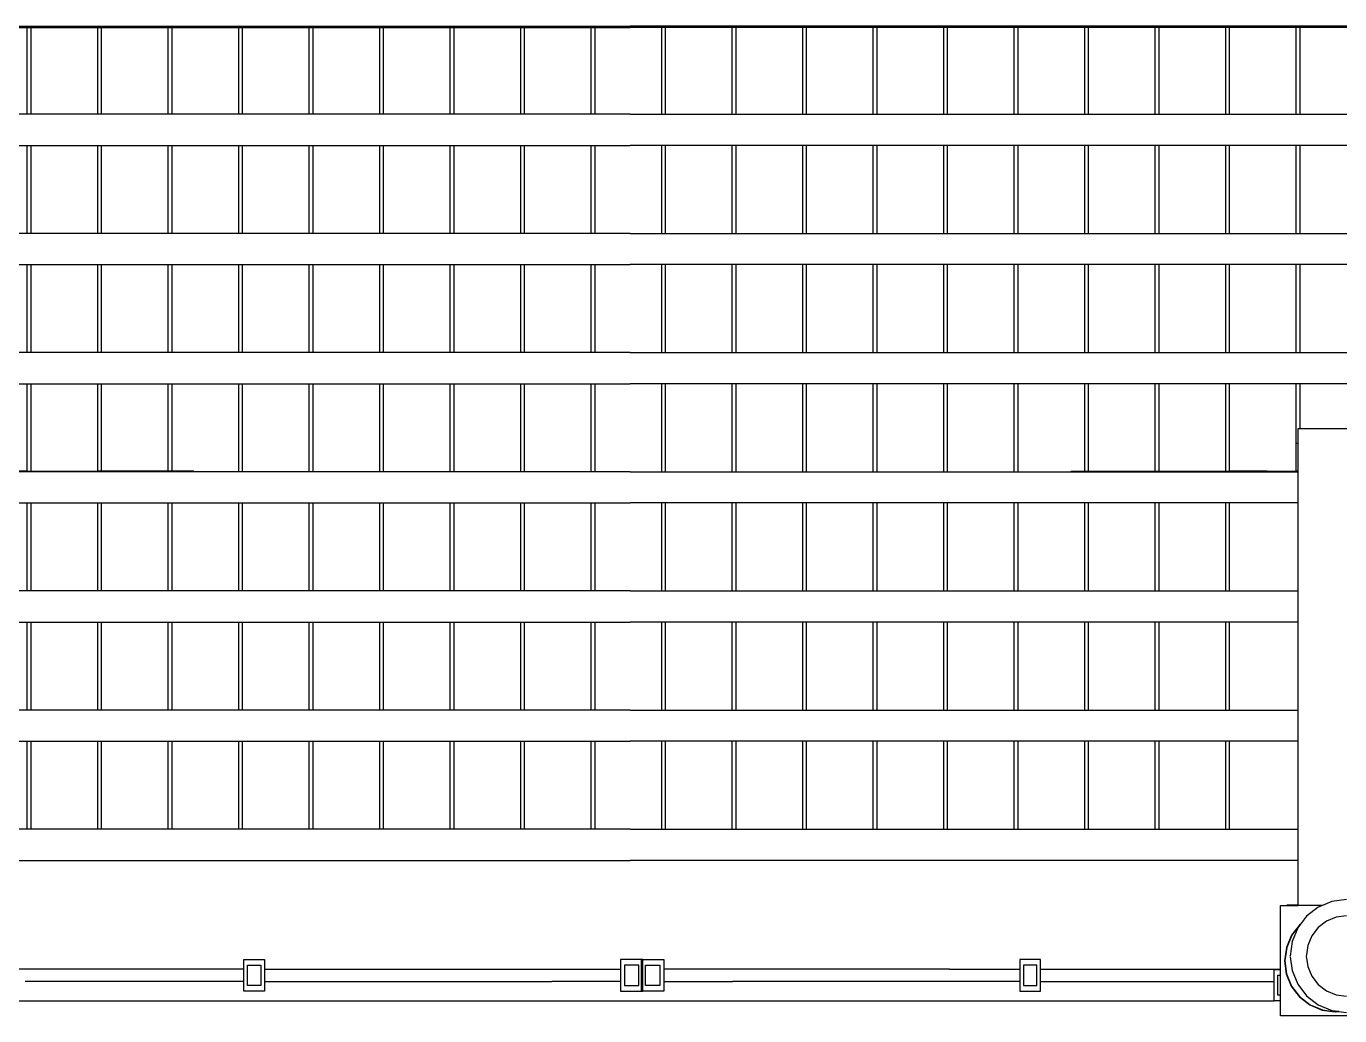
# Model space of a CAD drawing. Header units: millimetres. Extents: x 32721 to 70403, y 1490 to 13922.
# Drawn here: x 50682.3 to 50763, y 4812.5 to 4873.3 of the extents above; entities that cross this region are included whole.
import ezdxf

# ---------------------------------------------------------------- set-up
doc = ezdxf.new("R2010")
doc.units = ezdxf.units.MM
doc.layers.add('005', color=9, linetype='Continuous')

msp = doc.modelspace()

# ---------------------------------------------------------------- linework, layer by layer
at = {"layer": '005', "color": 251}
for p, q in [((50667.731, 4873.291), (50719.419, 4873.291)), ((50678.224, 4873.22), (50682.343, 4873.22)), ((50682.343, 4867.883), (50682.343, 4873.22)), ((50682.343, 4873.22), (50682.558, 4873.22)), ((50682.558, 4873.22), (50682.558, 4867.883)), ((50682.558, 4873.22), (50686.677, 4873.22)), ((50686.677, 4867.883), (50686.677, 4873.22)), ((50686.677, 4873.22), (50686.893, 4873.22)), ((50686.893, 4873.22), (50686.893, 4867.883)), ((50686.893, 4873.22), (50691.011, 4873.22)), ((50691.011, 4867.883), (50691.011, 4873.22)), ((50691.011, 4873.22), (50691.227, 4873.22)), ((50691.227, 4873.22), (50691.227, 4867.883)), ((50691.227, 4873.22), (50695.346, 4873.22)), ((50695.346, 4867.883), (50695.346, 4873.22)), ((50695.346, 4873.22), (50695.561, 4873.22)), ((50695.561, 4873.22), (50695.561, 4867.883)), ((50695.561, 4873.22), (50699.68, 4873.22)), ((50699.68, 4867.883), (50699.68, 4873.22)), ((50699.68, 4873.22), (50699.896, 4873.22)), ((50699.896, 4873.22), (50699.896, 4867.883)), ((50699.896, 4873.22), (50704.014, 4873.22)), ((50704.014, 4867.883), (50704.014, 4873.22)), ((50704.014, 4873.22), (50704.23, 4873.22)), ((50704.23, 4873.22), (50704.23, 4867.883)), ((50704.23, 4873.22), (50708.349, 4873.22)), ((50708.349, 4867.883), (50708.349, 4873.22)), ((50708.349, 4873.22), (50708.564, 4873.22)), ((50708.564, 4873.22), (50708.564, 4867.883)), ((50708.564, 4873.22), (50712.683, 4873.22)), ((50712.683, 4867.883), (50712.683, 4873.22)), ((50712.683, 4873.22), (50712.899, 4873.22)), ((50712.899, 4873.22), (50712.899, 4867.883)), ((50712.899, 4873.22), (50717.017, 4873.22)), ((50717.017, 4867.883), (50717.017, 4873.22)), ((50717.017, 4873.22), (50717.233, 4873.22)), ((50717.233, 4873.22), (50717.233, 4867.883)), ((50717.233, 4873.22), (50717.868, 4873.22)), ((50717.868, 4873.22), (50719.419, 4873.22)), ((50719.419, 4873.22), (50719.419, 4873.291)), ((50771.107, 4873.291), (50719.419, 4873.291)), ((50720.616, 4873.22), (50719.419, 4873.22)), ((50721.352, 4873.22), (50720.616, 4873.22)), ((50721.352, 4867.883), (50721.352, 4873.22)), ((50721.567, 4873.22), (50721.352, 4873.22)), ((50721.567, 4873.22), (50721.567, 4867.883)), ((50725.686, 4873.22), (50721.567, 4873.22)), ((50725.686, 4867.883), (50725.686, 4873.22)), ((50725.902, 4873.22), (50725.686, 4873.22)), ((50725.902, 4873.22), (50725.902, 4867.883)), ((50730.02, 4873.22), (50725.902, 4873.22)), ((50730.02, 4867.883), (50730.02, 4873.22)), ((50730.236, 4873.22), (50730.02, 4873.22)), ((50730.236, 4873.22), (50730.236, 4867.883)), ((50734.355, 4873.22), (50730.236, 4873.22)), ((50734.355, 4867.883), (50734.355, 4873.22)), ((50734.57, 4873.22), (50734.355, 4873.22)), ((50734.57, 4873.22), (50734.57, 4867.883)), ((50738.689, 4873.22), (50734.57, 4873.22)), ((50738.689, 4867.883), (50738.689, 4873.22)), ((50738.904, 4873.22), (50738.689, 4873.22)), ((50738.904, 4873.22), (50738.904, 4867.883)), ((50743.023, 4873.22), (50738.904, 4873.22)), ((50743.023, 4867.883), (50743.023, 4873.22)), ((50743.239, 4873.22), (50743.023, 4873.22)), ((50743.239, 4873.22), (50743.239, 4867.883)), ((50747.358, 4873.22), (50743.239, 4873.22)), ((50747.358, 4867.883), (50747.358, 4873.22)), ((50747.573, 4873.22), (50747.358, 4873.22)), ((50747.573, 4873.22), (50747.573, 4867.883)), ((50751.692, 4873.22), (50747.573, 4873.22)), ((50751.692, 4867.883), (50751.692, 4873.22)), ((50751.907, 4873.22), (50751.692, 4873.22)), ((50751.907, 4873.22), (50751.907, 4867.883)), ((50756.026, 4873.22), (50751.907, 4873.22)), ((50756.026, 4867.883), (50756.026, 4873.22)), ((50756.242, 4873.22), (50756.026, 4873.22)), ((50756.242, 4873.22), (50756.242, 4867.883)), ((50760.361, 4873.22), (50756.242, 4873.22)), ((50760.361, 4867.883), (50760.361, 4873.22)), ((50760.576, 4873.22), (50760.361, 4873.22)), ((50760.576, 4873.22), (50760.576, 4867.883)), ((50764.695, 4873.22), (50760.576, 4873.22)), ((50682.343, 4867.883), (50678.224, 4867.883)), ((50682.558, 4867.883), (50682.343, 4867.883)), ((50686.677, 4867.883), (50682.558, 4867.883)), ((50686.893, 4867.883), (50686.677, 4867.883)), ((50691.011, 4867.883), (50686.893, 4867.883)), ((50691.227, 4867.883), (50691.011, 4867.883)), ((50695.346, 4867.883), (50691.227, 4867.883)), ((50695.561, 4867.883), (50695.346, 4867.883)), ((50699.68, 4867.883), (50695.561, 4867.883)), ((50699.896, 4867.883), (50699.68, 4867.883)), ((50704.014, 4867.883), (50699.896, 4867.883)), ((50704.23, 4867.883), (50704.014, 4867.883)), ((50708.349, 4867.883), (50704.23, 4867.883)), ((50708.564, 4867.883), (50708.349, 4867.883)), ((50712.683, 4867.883), (50708.564, 4867.883)), ((50712.899, 4867.883), (50712.683, 4867.883)), ((50717.017, 4867.883), (50712.899, 4867.883)), ((50717.233, 4867.883), (50717.017, 4867.883)), ((50719.419, 4867.883), (50717.233, 4867.883)), ((50719.419, 4867.883), (50721.352, 4867.883)), ((50721.352, 4867.883), (50721.567, 4867.883)), ((50721.567, 4867.883), (50725.686, 4867.883)), ((50725.686, 4867.883), (50725.902, 4867.883)), ((50725.902, 4867.883), (50730.02, 4867.883)), ((50730.02, 4867.883), (50730.236, 4867.883)), ((50730.236, 4867.883), (50734.355, 4867.883)), ((50734.355, 4867.883), (50734.57, 4867.883)), ((50734.57, 4867.883), (50738.689, 4867.883)), ((50738.689, 4867.883), (50738.904, 4867.883)), ((50738.904, 4867.883), (50743.023, 4867.883)), ((50743.023, 4867.883), (50743.239, 4867.883)), ((50743.239, 4867.883), (50747.358, 4867.883)), ((50747.358, 4867.883), (50747.573, 4867.883)), ((50747.573, 4867.883), (50751.692, 4867.883)), ((50751.692, 4867.883), (50751.907, 4867.883)), ((50751.907, 4867.883), (50756.026, 4867.883)), ((50756.026, 4867.883), (50756.242, 4867.883)), ((50756.242, 4867.883), (50760.361, 4867.883)), ((50760.361, 4867.883), (50760.576, 4867.883)), ((50760.576, 4867.883), (50764.695, 4867.883)), ((50678.224, 4865.966), (50682.343, 4865.966)), ((50682.343, 4860.558), (50682.343, 4865.966)), ((50682.343, 4865.966), (50682.558, 4865.966)), ((50682.558, 4865.966), (50682.558, 4860.558)), ((50682.558, 4865.966), (50686.677, 4865.966)), ((50686.677, 4860.558), (50686.677, 4865.966)), ((50686.677, 4865.966), (50686.893, 4865.966)), ((50686.893, 4865.966), (50686.893, 4860.558)), ((50686.893, 4865.966), (50691.011, 4865.966)), ((50691.011, 4860.558), (50691.011, 4865.966)), ((50691.011, 4865.966), (50691.227, 4865.966)), ((50691.227, 4865.966), (50691.227, 4860.558)), ((50691.227, 4865.966), (50695.346, 4865.966)), ((50695.346, 4860.558), (50695.346, 4865.966)), ((50695.346, 4865.966), (50695.561, 4865.966)), ((50695.561, 4865.966), (50695.561, 4860.558)), ((50695.561, 4865.966), (50699.68, 4865.966)), ((50699.68, 4860.558), (50699.68, 4865.966)), ((50699.68, 4865.966), (50699.896, 4865.966)), ((50699.896, 4865.966), (50699.896, 4860.558)), ((50699.896, 4865.966), (50704.014, 4865.966)), ((50704.014, 4860.558), (50704.014, 4865.966)), ((50704.014, 4865.966), (50704.23, 4865.966)), ((50704.23, 4865.966), (50704.23, 4860.558)), ((50704.23, 4865.966), (50708.349, 4865.966)), ((50708.349, 4860.558), (50708.349, 4865.966)), ((50708.349, 4865.966), (50708.564, 4865.966)), ((50708.564, 4865.966), (50708.564, 4860.558)), ((50708.564, 4865.966), (50712.683, 4865.966)), ((50712.683, 4860.558), (50712.683, 4865.966)), ((50712.683, 4865.966), (50712.899, 4865.966)), ((50712.899, 4865.966), (50712.899, 4860.558)), ((50712.899, 4865.966), (50717.017, 4865.966)), ((50717.017, 4860.558), (50717.017, 4865.966)), ((50717.017, 4865.966), (50717.233, 4865.966)), ((50717.233, 4865.966), (50717.233, 4860.558)), ((50717.233, 4865.966), (50719.419, 4865.966)), ((50721.352, 4865.966), (50719.419, 4865.966)), ((50721.352, 4860.558), (50721.352, 4865.966)), ((50721.567, 4865.966), (50721.352, 4865.966)), ((50721.567, 4865.966), (50721.567, 4860.558)), ((50725.686, 4865.966), (50721.567, 4865.966)), ((50725.686, 4860.558), (50725.686, 4865.966)), ((50725.902, 4865.966), (50725.686, 4865.966)), ((50725.902, 4865.966), (50725.902, 4860.558)), ((50730.02, 4865.966), (50725.902, 4865.966)), ((50730.02, 4860.558), (50730.02, 4865.966)), ((50730.236, 4865.966), (50730.02, 4865.966)), ((50730.236, 4865.966), (50730.236, 4860.558)), ((50734.355, 4865.966), (50730.236, 4865.966)), ((50734.355, 4860.558), (50734.355, 4865.966)), ((50734.57, 4865.966), (50734.355, 4865.966)), ((50734.57, 4865.966), (50734.57, 4860.558)), ((50738.689, 4865.966), (50734.57, 4865.966)), ((50738.689, 4860.558), (50738.689, 4865.966)), ((50738.904, 4865.966), (50738.689, 4865.966)), ((50738.904, 4865.966), (50738.904, 4860.558)), ((50743.023, 4865.966), (50738.904, 4865.966)), ((50743.023, 4860.558), (50743.023, 4865.966)), ((50743.239, 4865.966), (50743.023, 4865.966)), ((50743.239, 4865.966), (50743.239, 4860.558)), ((50747.358, 4865.966), (50743.239, 4865.966)), ((50747.358, 4860.558), (50747.358, 4865.966)), ((50747.573, 4865.966), (50747.358, 4865.966)), ((50747.573, 4865.966), (50747.573, 4860.558)), ((50751.692, 4865.966), (50747.573, 4865.966)), ((50751.692, 4860.558), (50751.692, 4865.966)), ((50751.907, 4865.966), (50751.692, 4865.966)), ((50751.907, 4865.966), (50751.907, 4860.558)), ((50756.026, 4865.966), (50751.907, 4865.966)), ((50756.026, 4860.558), (50756.026, 4865.966)), ((50756.242, 4865.966), (50756.026, 4865.966)), ((50756.242, 4865.966), (50756.242, 4860.558)), ((50760.361, 4865.966), (50756.242, 4865.966)), ((50760.361, 4860.558), (50760.361, 4865.966)), ((50760.576, 4865.966), (50760.361, 4865.966)), ((50760.576, 4865.966), (50760.576, 4860.558)), ((50764.695, 4865.966), (50760.576, 4865.966)), ((50682.343, 4860.558), (50678.224, 4860.558)), ((50682.558, 4860.558), (50682.343, 4860.558)), ((50686.677, 4860.558), (50682.558, 4860.558)), ((50686.893, 4860.558), (50686.677, 4860.558)), ((50691.011, 4860.558), (50686.893, 4860.558)), ((50691.227, 4860.558), (50691.011, 4860.558)), ((50695.346, 4860.558), (50691.227, 4860.558)), ((50695.561, 4860.558), (50695.346, 4860.558)), ((50699.68, 4860.558), (50695.561, 4860.558)), ((50699.896, 4860.558), (50699.68, 4860.558)), ((50704.014, 4860.558), (50699.896, 4860.558)), ((50704.23, 4860.558), (50704.014, 4860.558)), ((50708.349, 4860.558), (50704.23, 4860.558)), ((50708.564, 4860.558), (50708.349, 4860.558)), ((50712.683, 4860.558), (50708.564, 4860.558)), ((50712.899, 4860.558), (50712.683, 4860.558)), ((50717.017, 4860.558), (50712.899, 4860.558)), ((50717.233, 4860.558), (50717.017, 4860.558)), ((50719.419, 4860.558), (50717.233, 4860.558)), ((50719.419, 4860.558), (50721.352, 4860.558)), ((50721.352, 4860.558), (50721.567, 4860.558)), ((50721.567, 4860.558), (50725.686, 4860.558)), ((50725.686, 4860.558), (50725.902, 4860.558)), ((50725.902, 4860.558), (50730.02, 4860.558)), ((50730.02, 4860.558), (50730.236, 4860.558)), ((50730.236, 4860.558), (50734.355, 4860.558)), ((50734.355, 4860.558), (50734.57, 4860.558)), ((50734.57, 4860.558), (50738.689, 4860.558)), ((50738.689, 4860.558), (50738.904, 4860.558)), ((50738.904, 4860.558), (50743.023, 4860.558)), ((50743.023, 4860.558), (50743.239, 4860.558)), ((50743.239, 4860.558), (50747.358, 4860.558)), ((50747.358, 4860.558), (50747.573, 4860.558)), ((50747.573, 4860.558), (50751.692, 4860.558)), ((50751.692, 4860.558), (50751.907, 4860.558)), ((50751.907, 4860.558), (50756.026, 4860.558)), ((50756.026, 4860.558), (50756.242, 4860.558)), ((50756.242, 4860.558), (50760.361, 4860.558)), ((50760.361, 4860.558), (50760.576, 4860.558)), ((50760.576, 4860.558), (50764.695, 4860.558)), ((50678.224, 4858.641), (50682.343, 4858.641)), ((50682.343, 4853.233), (50682.343, 4858.641)), ((50682.343, 4858.641), (50682.558, 4858.641)), ((50682.558, 4858.641), (50682.558, 4853.233)), ((50682.558, 4858.641), (50686.677, 4858.641)), ((50686.677, 4853.233), (50686.677, 4858.641)), ((50686.677, 4858.641), (50686.893, 4858.641)), ((50686.893, 4858.641), (50686.893, 4853.233)), ((50686.893, 4858.641), (50691.011, 4858.641)), ((50691.011, 4853.233), (50691.011, 4858.641)), ((50691.011, 4858.641), (50691.227, 4858.641)), ((50691.227, 4858.641), (50691.227, 4853.233)), ((50691.227, 4858.641), (50695.346, 4858.641)), ((50695.346, 4853.233), (50695.346, 4858.641)), ((50695.346, 4858.641), (50695.561, 4858.641)), ((50695.561, 4858.641), (50695.561, 4853.233)), ((50695.561, 4858.641), (50699.68, 4858.641)), ((50699.68, 4853.233), (50699.68, 4858.641)), ((50699.68, 4858.641), (50699.896, 4858.641)), ((50699.896, 4858.641), (50699.896, 4853.233)), ((50699.896, 4858.641), (50704.014, 4858.641)), ((50704.014, 4853.233), (50704.014, 4858.641)), ((50704.014, 4858.641), (50704.23, 4858.641)), ((50704.23, 4858.641), (50704.23, 4853.233)), ((50704.23, 4858.641), (50708.349, 4858.641)), ((50708.349, 4853.233), (50708.349, 4858.641)), ((50708.349, 4858.641), (50708.564, 4858.641)), ((50708.564, 4858.641), (50708.564, 4853.233)), ((50708.564, 4858.641), (50712.683, 4858.641)), ((50712.683, 4853.233), (50712.683, 4858.641)), ((50712.683, 4858.641), (50712.899, 4858.641)), ((50712.899, 4858.641), (50712.899, 4853.233)), ((50712.899, 4858.641), (50717.017, 4858.641)), ((50717.017, 4853.233), (50717.017, 4858.641)), ((50717.017, 4858.641), (50717.233, 4858.641)), ((50717.233, 4858.641), (50717.233, 4853.233)), ((50717.233, 4858.641), (50719.419, 4858.641)), ((50721.352, 4858.641), (50719.419, 4858.641)), ((50721.352, 4853.233), (50721.352, 4858.641)), ((50721.567, 4858.641), (50721.352, 4858.641)), ((50721.567, 4858.641), (50721.567, 4853.233)), ((50725.686, 4858.641), (50721.567, 4858.641)), ((50725.686, 4853.233), (50725.686, 4858.641)), ((50725.902, 4858.641), (50725.686, 4858.641)), ((50725.902, 4858.641), (50725.902, 4853.233)), ((50730.02, 4858.641), (50725.902, 4858.641)), ((50730.02, 4853.233), (50730.02, 4858.641)), ((50730.236, 4858.641), (50730.02, 4858.641)), ((50730.236, 4858.641), (50730.236, 4853.233)), ((50734.355, 4858.641), (50730.236, 4858.641)), ((50734.355, 4853.233), (50734.355, 4858.641)), ((50734.57, 4858.641), (50734.355, 4858.641)), ((50734.57, 4858.641), (50734.57, 4853.233)), ((50738.689, 4858.641), (50734.57, 4858.641)), ((50738.689, 4853.233), (50738.689, 4858.641)), ((50738.904, 4858.641), (50738.689, 4858.641)), ((50738.904, 4858.641), (50738.904, 4853.233)), ((50743.023, 4858.641), (50738.904, 4858.641)), ((50743.023, 4853.233), (50743.023, 4858.641)), ((50743.239, 4858.641), (50743.023, 4858.641)), ((50743.239, 4858.641), (50743.239, 4853.233)), ((50747.358, 4858.641), (50743.239, 4858.641)), ((50747.358, 4853.233), (50747.358, 4858.641)), ((50747.573, 4858.641), (50747.358, 4858.641)), ((50747.573, 4858.641), (50747.573, 4853.233)), ((50751.692, 4858.641), (50747.573, 4858.641)), ((50751.692, 4853.233), (50751.692, 4858.641)), ((50751.907, 4858.641), (50751.692, 4858.641)), ((50751.907, 4858.641), (50751.907, 4853.233)), ((50756.026, 4858.641), (50751.907, 4858.641)), ((50756.026, 4853.233), (50756.026, 4858.641)), ((50756.242, 4858.641), (50756.026, 4858.641)), ((50756.242, 4858.641), (50756.242, 4853.233)), ((50760.361, 4858.641), (50756.242, 4858.641)), ((50760.361, 4853.233), (50760.361, 4858.641)), ((50760.576, 4858.641), (50760.361, 4858.641)), ((50760.576, 4858.641), (50760.576, 4853.233)), ((50764.695, 4858.641), (50760.576, 4858.641)), ((50682.343, 4853.233), (50678.224, 4853.233)), ((50682.558, 4853.233), (50682.343, 4853.233)), ((50686.677, 4853.233), (50682.558, 4853.233)), ((50686.893, 4853.233), (50686.677, 4853.233)), ((50691.011, 4853.233), (50686.893, 4853.233)), ((50691.227, 4853.233), (50691.011, 4853.233)), ((50695.346, 4853.233), (50691.227, 4853.233)), ((50695.561, 4853.233), (50695.346, 4853.233)), ((50699.68, 4853.233), (50695.561, 4853.233)), ((50699.896, 4853.233), (50699.68, 4853.233)), ((50704.014, 4853.233), (50699.896, 4853.233)), ((50704.23, 4853.233), (50704.014, 4853.233)), ((50708.349, 4853.233), (50704.23, 4853.233)), ((50708.564, 4853.233), (50708.349, 4853.233)), ((50712.683, 4853.233), (50708.564, 4853.233)), ((50712.899, 4853.233), (50712.683, 4853.233)), ((50717.017, 4853.233), (50712.899, 4853.233)), ((50717.233, 4853.233), (50717.017, 4853.233)), ((50719.419, 4853.233), (50717.233, 4853.233)), ((50719.419, 4853.233), (50721.352, 4853.233)), ((50721.352, 4853.233), (50721.567, 4853.233)), ((50721.567, 4853.233), (50725.686, 4853.233)), ((50725.686, 4853.233), (50725.902, 4853.233)), ((50725.902, 4853.233), (50730.02, 4853.233)), ((50730.02, 4853.233), (50730.236, 4853.233)), ((50730.236, 4853.233), (50734.355, 4853.233)), ((50734.355, 4853.233), (50734.57, 4853.233)), ((50734.57, 4853.233), (50738.689, 4853.233)), ((50738.689, 4853.233), (50738.904, 4853.233)), ((50738.904, 4853.233), (50743.023, 4853.233)), ((50743.023, 4853.233), (50743.239, 4853.233)), ((50743.239, 4853.233), (50747.358, 4853.233)), ((50747.358, 4853.233), (50747.573, 4853.233)), ((50747.573, 4853.233), (50751.692, 4853.233)), ((50751.692, 4853.233), (50751.907, 4853.233)), ((50751.907, 4853.233), (50756.026, 4853.233)), ((50756.026, 4853.233), (50756.242, 4853.233)), ((50756.242, 4853.233), (50760.361, 4853.233)), ((50760.361, 4853.233), (50760.576, 4853.233)), ((50760.576, 4853.233), (50764.695, 4853.233)), ((50678.224, 4851.316), (50682.343, 4851.316)), ((50682.343, 4845.938), (50682.343, 4851.316)), ((50682.343, 4851.316), (50682.558, 4851.316)), ((50682.558, 4851.316), (50682.558, 4845.938)), ((50682.558, 4851.316), (50686.677, 4851.316)), ((50686.677, 4845.938), (50686.677, 4851.316)), ((50686.677, 4851.316), (50686.893, 4851.316)), ((50686.893, 4851.316), (50686.893, 4845.938)), ((50686.893, 4851.316), (50691.011, 4851.316)), ((50691.011, 4845.938), (50691.011, 4851.316)), ((50691.011, 4851.316), (50691.227, 4851.316)), ((50691.227, 4851.316), (50691.227, 4845.938)), ((50691.227, 4851.316), (50695.346, 4851.316)), ((50695.346, 4845.908), (50695.346, 4851.316)), ((50695.346, 4851.316), (50695.561, 4851.316)), ((50695.561, 4851.316), (50695.561, 4845.908)), ((50695.561, 4851.316), (50699.68, 4851.316)), ((50699.68, 4845.908), (50699.68, 4851.316)), ((50699.68, 4851.316), (50699.896, 4851.316)), ((50699.896, 4851.316), (50699.896, 4845.908)), ((50699.896, 4851.316), (50704.014, 4851.316)), ((50704.014, 4845.908), (50704.014, 4851.316)), ((50704.014, 4851.316), (50704.23, 4851.316)), ((50704.23, 4851.316), (50704.23, 4845.908)), ((50704.23, 4851.316), (50708.349, 4851.316)), ((50708.349, 4845.908), (50708.349, 4851.316)), ((50708.349, 4851.316), (50708.564, 4851.316)), ((50708.564, 4851.316), (50708.564, 4845.908)), ((50708.564, 4851.316), (50712.683, 4851.316)), ((50712.683, 4845.908), (50712.683, 4851.316)), ((50712.683, 4851.316), (50712.899, 4851.316)), ((50712.899, 4851.316), (50712.899, 4845.908)), ((50712.899, 4851.316), (50717.017, 4851.316)), ((50717.017, 4845.908), (50717.017, 4851.316)), ((50717.017, 4851.316), (50717.233, 4851.316)), ((50717.233, 4851.316), (50717.233, 4845.908)), ((50717.233, 4851.316), (50719.419, 4851.316)), ((50721.352, 4851.316), (50719.419, 4851.316)), ((50721.352, 4845.908), (50721.352, 4851.316)), ((50721.567, 4851.316), (50721.352, 4851.316)), ((50721.567, 4851.316), (50721.567, 4845.908)), ((50725.686, 4851.316), (50721.567, 4851.316)), ((50725.686, 4845.908), (50725.686, 4851.316)), ((50725.902, 4851.316), (50725.686, 4851.316)), ((50725.902, 4851.316), (50725.902, 4845.908)), ((50730.02, 4851.316), (50725.902, 4851.316)), ((50730.02, 4845.908), (50730.02, 4851.316)), ((50730.236, 4851.316), (50730.02, 4851.316)), ((50730.236, 4851.316), (50730.236, 4845.908)), ((50734.355, 4851.316), (50730.236, 4851.316)), ((50734.355, 4845.908), (50734.355, 4851.316)), ((50734.57, 4851.316), (50734.355, 4851.316)), ((50734.57, 4851.316), (50734.57, 4845.908)), ((50738.689, 4851.316), (50734.57, 4851.316)), ((50738.689, 4845.908), (50738.689, 4851.316)), ((50738.904, 4851.316), (50738.689, 4851.316)), ((50738.904, 4851.316), (50738.904, 4845.908)), ((50743.023, 4851.316), (50738.904, 4851.316)), ((50743.023, 4845.908), (50743.023, 4851.316)), ((50743.239, 4851.316), (50743.023, 4851.316)), ((50743.239, 4851.316), (50743.239, 4845.908)), ((50747.358, 4851.316), (50743.239, 4851.316)), ((50747.358, 4845.938), (50747.358, 4851.316)), ((50747.573, 4851.316), (50747.358, 4851.316)), ((50747.573, 4851.316), (50747.573, 4845.938)), ((50751.692, 4851.316), (50747.573, 4851.316)), ((50751.692, 4845.938), (50751.692, 4851.316)), ((50751.907, 4851.316), (50751.692, 4851.316)), ((50751.907, 4851.316), (50751.907, 4845.938)), ((50756.026, 4851.316), (50751.907, 4851.316)), ((50756.026, 4845.938), (50756.026, 4851.316)), ((50756.242, 4851.316), (50756.026, 4851.316)), ((50756.242, 4851.316), (50756.242, 4845.938)), ((50760.361, 4851.316), (50756.242, 4851.316)), ((50760.361, 4847.652), (50760.361, 4851.316)), ((50760.576, 4851.316), (50760.361, 4851.316)), ((50760.576, 4851.316), (50760.576, 4848.568)), ((50764.695, 4851.316), (50760.576, 4851.316)), ((50760.488, 4848.568), (50760.576, 4848.568)), ((50760.488, 4847.652), (50760.488, 4848.568)), ((50760.576, 4848.568), (50764.695, 4848.568)), ((50760.488, 4847.652), (50760.361, 4847.652)), ((50760.361, 4845.938), (50760.361, 4847.652)), ((50760.488, 4845.938), (50760.488, 4847.652)), ((50682.343, 4845.938), (50680.523, 4845.938)), ((50692.586, 4845.908), (50680.523, 4845.908)), ((50682.343, 4845.938), (50682.558, 4845.938)), ((50682.558, 4845.938), (50686.677, 4845.938)), ((50686.893, 4845.938), (50686.677, 4845.938)), ((50691.011, 4845.938), (50686.893, 4845.938)), ((50691.227, 4845.938), (50691.011, 4845.938)), ((50692.586, 4845.938), (50691.227, 4845.938)), ((50692.586, 4845.908), (50692.586, 4845.938)), ((50695.346, 4845.908), (50692.586, 4845.908)), ((50695.561, 4845.908), (50695.346, 4845.908)), ((50699.68, 4845.908), (50695.561, 4845.908)), ((50699.896, 4845.908), (50699.68, 4845.908)), ((50704.014, 4845.908), (50699.896, 4845.908)), ((50704.23, 4845.908), (50704.014, 4845.908)), ((50708.349, 4845.908), (50704.23, 4845.908)), ((50708.564, 4845.908), (50708.349, 4845.908)), ((50712.683, 4845.908), (50708.564, 4845.908)), ((50712.899, 4845.908), (50712.683, 4845.908)), ((50717.017, 4845.908), (50712.899, 4845.908)), ((50717.233, 4845.908), (50717.017, 4845.908)), ((50719.419, 4845.908), (50717.233, 4845.908)), ((50719.419, 4845.908), (50721.352, 4845.908)), ((50721.352, 4845.908), (50721.567, 4845.908)), ((50721.567, 4845.908), (50725.686, 4845.908)), ((50725.686, 4845.908), (50725.902, 4845.908)), ((50725.902, 4845.908), (50730.02, 4845.908)), ((50730.02, 4845.908), (50730.236, 4845.908)), ((50730.236, 4845.908), (50734.355, 4845.908)), ((50734.355, 4845.908), (50734.57, 4845.908)), ((50734.57, 4845.908), (50738.689, 4845.908)), ((50738.689, 4845.908), (50738.904, 4845.908)), ((50738.904, 4845.908), (50743.023, 4845.908)), ((50743.023, 4845.908), (50743.239, 4845.908)), ((50743.239, 4845.908), (50746.516, 4845.908)), ((50746.516, 4845.908), (50746.516, 4845.938)), ((50746.516, 4845.938), (50747.358, 4845.938)), ((50746.516, 4845.908), (50758.58, 4845.908)), ((50747.358, 4845.938), (50747.573, 4845.938)), ((50747.573, 4845.938), (50751.692, 4845.938)), ((50751.692, 4845.938), (50751.907, 4845.938)), ((50751.907, 4845.938), (50756.026, 4845.938)), ((50756.026, 4845.938), (50756.242, 4845.938)), ((50758.58, 4845.938), (50756.242, 4845.938)), ((50758.58, 4845.938), (50758.58, 4845.908)), ((50758.58, 4845.938), (50760.361, 4845.938)), ((50758.58, 4845.908), (50760.488, 4845.908)), ((50760.488, 4845.938), (50760.361, 4845.938)), ((50760.488, 4845.908), (50760.488, 4845.938)), ((50760.488, 4819.255), (50760.488, 4845.908)), ((50678.349, 4843.992), (50695.346, 4843.992)), ((50682.343, 4838.584), (50682.343, 4843.992)), ((50682.343, 4843.992), (50682.558, 4843.992)), ((50682.558, 4843.992), (50682.558, 4838.584)), ((50682.558, 4843.992), (50686.677, 4843.992)), ((50686.677, 4838.584), (50686.677, 4843.992)), ((50686.677, 4843.992), (50686.893, 4843.992)), ((50686.893, 4843.992), (50686.893, 4838.584)), ((50686.893, 4843.992), (50691.011, 4843.992)), ((50691.011, 4838.584), (50691.011, 4843.992)), ((50691.011, 4843.992), (50691.227, 4843.992)), ((50691.227, 4843.992), (50691.227, 4838.584)), ((50695.346, 4838.584), (50695.346, 4843.992)), ((50695.346, 4843.992), (50695.561, 4843.992)), ((50695.561, 4843.992), (50695.561, 4838.584)), ((50695.561, 4843.992), (50699.68, 4843.992)), ((50699.68, 4838.584), (50699.68, 4843.992)), ((50699.68, 4843.992), (50699.896, 4843.992)), ((50699.896, 4843.992), (50699.896, 4838.584)), ((50699.896, 4843.992), (50704.014, 4843.992)), ((50704.014, 4838.584), (50704.014, 4843.992)), ((50704.014, 4843.992), (50704.23, 4843.992)), ((50704.23, 4843.992), (50704.23, 4838.584)), ((50704.23, 4843.992), (50708.349, 4843.992)), ((50708.349, 4838.584), (50708.349, 4843.992)), ((50708.349, 4843.992), (50708.564, 4843.992)), ((50708.564, 4843.992), (50708.564, 4838.584)), ((50708.564, 4843.992), (50712.683, 4843.992)), ((50712.683, 4838.584), (50712.683, 4843.992)), ((50712.683, 4843.992), (50712.899, 4843.992)), ((50712.899, 4843.992), (50712.899, 4838.584)), ((50712.899, 4843.992), (50717.017, 4843.992)), ((50717.017, 4838.584), (50717.017, 4843.992)), ((50717.017, 4843.992), (50717.233, 4843.992)), ((50717.233, 4843.992), (50717.233, 4838.584)), ((50717.233, 4843.992), (50719.419, 4843.992)), ((50721.352, 4843.992), (50719.419, 4843.992)), ((50721.352, 4838.584), (50721.352, 4843.992)), ((50721.567, 4843.992), (50721.352, 4843.992)), ((50721.567, 4843.992), (50721.567, 4838.584)), ((50725.686, 4843.992), (50721.567, 4843.992)), ((50725.686, 4838.584), (50725.686, 4843.992)), ((50725.902, 4843.992), (50725.686, 4843.992)), ((50725.902, 4843.992), (50725.902, 4838.584)), ((50730.02, 4843.992), (50725.902, 4843.992)), ((50730.02, 4838.584), (50730.02, 4843.992)), ((50730.236, 4843.992), (50730.02, 4843.992)), ((50730.236, 4843.992), (50730.236, 4838.584)), ((50734.355, 4843.992), (50730.236, 4843.992)), ((50734.355, 4838.584), (50734.355, 4843.992)), ((50734.57, 4843.992), (50734.355, 4843.992)), ((50734.57, 4843.992), (50734.57, 4838.584)), ((50738.689, 4843.992), (50734.57, 4843.992)), ((50738.689, 4838.584), (50738.689, 4843.992)), ((50738.904, 4843.992), (50738.689, 4843.992)), ((50738.904, 4843.992), (50738.904, 4838.584)), ((50743.023, 4843.992), (50738.904, 4843.992)), ((50743.023, 4838.584), (50743.023, 4843.992)), ((50743.239, 4843.992), (50743.023, 4843.992)), ((50743.239, 4843.992), (50743.239, 4838.584)), ((50747.358, 4843.992), (50743.239, 4843.992)), ((50747.358, 4838.584), (50747.358, 4843.992)), ((50747.573, 4843.992), (50747.358, 4843.992)), ((50747.573, 4843.992), (50747.573, 4838.584)), ((50760.488, 4843.992), (50747.573, 4843.992)), ((50751.692, 4838.584), (50751.692, 4843.992)), ((50751.907, 4843.992), (50751.692, 4843.992)), ((50751.907, 4843.992), (50751.907, 4838.584)), ((50756.026, 4843.992), (50751.907, 4843.992)), ((50756.026, 4838.584), (50756.026, 4843.992)), ((50756.242, 4843.992), (50756.026, 4843.992)), ((50756.242, 4843.992), (50756.242, 4838.584)), ((50760.361, 4843.992), (50756.242, 4843.992)), ((50695.346, 4838.584), (50678.349, 4838.584)), ((50682.558, 4838.584), (50682.343, 4838.584)), ((50686.677, 4838.584), (50682.558, 4838.584)), ((50686.893, 4838.584), (50686.677, 4838.584)), ((50691.011, 4838.584), (50686.893, 4838.584)), ((50691.227, 4838.584), (50691.011, 4838.584)), ((50695.561, 4838.584), (50695.346, 4838.584)), ((50699.68, 4838.584), (50695.561, 4838.584)), ((50699.896, 4838.584), (50699.68, 4838.584)), ((50704.014, 4838.584), (50699.896, 4838.584)), ((50704.23, 4838.584), (50704.014, 4838.584)), ((50708.349, 4838.584), (50704.23, 4838.584)), ((50708.564, 4838.584), (50708.349, 4838.584)), ((50712.683, 4838.584), (50708.564, 4838.584)), ((50712.899, 4838.584), (50712.683, 4838.584)), ((50717.017, 4838.584), (50712.899, 4838.584)), ((50717.233, 4838.584), (50717.017, 4838.584)), ((50719.419, 4838.584), (50717.233, 4838.584)), ((50719.419, 4838.584), (50721.352, 4838.584)), ((50721.352, 4838.584), (50721.567, 4838.584)), ((50721.567, 4838.584), (50725.686, 4838.584)), ((50725.686, 4838.584), (50725.902, 4838.584)), ((50725.902, 4838.584), (50730.02, 4838.584)), ((50730.02, 4838.584), (50730.236, 4838.584)), ((50730.236, 4838.584), (50734.355, 4838.584)), ((50734.355, 4838.584), (50734.57, 4838.584)), ((50734.57, 4838.584), (50738.689, 4838.584)), ((50738.689, 4838.584), (50738.904, 4838.584)), ((50738.904, 4838.584), (50743.023, 4838.584)), ((50743.023, 4838.584), (50743.239, 4838.584)), ((50743.239, 4838.584), (50747.358, 4838.584)), ((50747.358, 4838.584), (50747.573, 4838.584)), ((50747.573, 4838.584), (50760.488, 4838.584)), ((50751.692, 4838.584), (50751.907, 4838.584)), ((50751.907, 4838.584), (50756.026, 4838.584)), ((50756.026, 4838.584), (50756.242, 4838.584)), ((50756.242, 4838.584), (50760.361, 4838.584)), ((50760.488, 4836.667), (50760.488, 4838.584)), ((50678.349, 4836.667), (50695.346, 4836.667)), ((50682.343, 4831.259), (50682.343, 4836.667)), ((50682.343, 4836.667), (50682.558, 4836.667)), ((50682.558, 4836.667), (50682.558, 4831.259)), ((50682.558, 4836.667), (50686.677, 4836.667)), ((50686.677, 4831.259), (50686.677, 4836.667)), ((50686.677, 4836.667), (50686.893, 4836.667)), ((50686.893, 4836.667), (50686.893, 4831.259)), ((50686.893, 4836.667), (50691.011, 4836.667)), ((50691.011, 4831.259), (50691.011, 4836.667)), ((50691.011, 4836.667), (50691.227, 4836.667)), ((50691.227, 4836.667), (50691.227, 4831.259)), ((50695.346, 4831.259), (50695.346, 4836.667)), ((50695.346, 4836.667), (50695.561, 4836.667)), ((50695.561, 4836.667), (50695.561, 4831.259)), ((50695.561, 4836.667), (50699.68, 4836.667)), ((50699.68, 4831.259), (50699.68, 4836.667)), ((50699.68, 4836.667), (50699.896, 4836.667)), ((50699.896, 4836.667), (50699.896, 4831.259)), ((50699.896, 4836.667), (50704.014, 4836.667)), ((50704.014, 4831.259), (50704.014, 4836.667)), ((50704.014, 4836.667), (50704.23, 4836.667)), ((50704.23, 4836.667), (50704.23, 4831.259)), ((50704.23, 4836.667), (50708.349, 4836.667)), ((50708.349, 4831.259), (50708.349, 4836.667)), ((50708.349, 4836.667), (50708.564, 4836.667)), ((50708.564, 4836.667), (50708.564, 4831.259)), ((50708.564, 4836.667), (50712.683, 4836.667)), ((50712.683, 4831.259), (50712.683, 4836.667)), ((50712.683, 4836.667), (50712.899, 4836.667)), ((50712.899, 4836.667), (50712.899, 4831.259)), ((50712.899, 4836.667), (50717.017, 4836.667)), ((50717.017, 4831.259), (50717.017, 4836.667)), ((50717.017, 4836.667), (50717.233, 4836.667)), ((50717.233, 4836.667), (50717.233, 4831.259)), ((50717.233, 4836.667), (50719.419, 4836.667)), ((50721.352, 4836.667), (50719.419, 4836.667)), ((50721.352, 4831.259), (50721.352, 4836.667)), ((50721.567, 4836.667), (50721.352, 4836.667)), ((50721.567, 4836.667), (50721.567, 4831.259)), ((50725.686, 4836.667), (50721.567, 4836.667)), ((50725.686, 4831.259), (50725.686, 4836.667)), ((50725.902, 4836.667), (50725.686, 4836.667)), ((50725.902, 4836.667), (50725.902, 4831.259)), ((50730.02, 4836.667), (50725.902, 4836.667)), ((50730.02, 4831.259), (50730.02, 4836.667)), ((50730.236, 4836.667), (50730.02, 4836.667)), ((50730.236, 4836.667), (50730.236, 4831.259)), ((50734.355, 4836.667), (50730.236, 4836.667)), ((50734.355, 4831.259), (50734.355, 4836.667)), ((50734.57, 4836.667), (50734.355, 4836.667)), ((50734.57, 4836.667), (50734.57, 4831.259)), ((50738.689, 4836.667), (50734.57, 4836.667)), ((50738.689, 4831.259), (50738.689, 4836.667)), ((50738.904, 4836.667), (50738.689, 4836.667)), ((50738.904, 4836.667), (50738.904, 4831.259)), ((50743.023, 4836.667), (50738.904, 4836.667)), ((50743.023, 4831.259), (50743.023, 4836.667)), ((50743.239, 4836.667), (50743.023, 4836.667)), ((50743.239, 4836.667), (50743.239, 4831.259)), ((50747.358, 4836.667), (50743.239, 4836.667)), ((50747.358, 4831.259), (50747.358, 4836.667)), ((50747.573, 4836.667), (50747.358, 4836.667)), ((50747.573, 4836.667), (50747.573, 4831.259)), ((50760.488, 4836.667), (50747.573, 4836.667)), ((50751.692, 4831.259), (50751.692, 4836.667)), ((50751.907, 4836.667), (50751.692, 4836.667)), ((50751.907, 4836.667), (50751.907, 4831.259)), ((50756.026, 4836.667), (50751.907, 4836.667)), ((50756.026, 4831.259), (50756.026, 4836.667)), ((50756.242, 4836.667), (50756.026, 4836.667)), ((50756.242, 4836.667), (50756.242, 4831.259)), ((50760.361, 4836.667), (50756.242, 4836.667)), ((50695.346, 4831.259), (50678.349, 4831.259)), ((50682.558, 4831.259), (50682.343, 4831.259)), ((50686.677, 4831.259), (50682.558, 4831.259)), ((50686.893, 4831.259), (50686.677, 4831.259)), ((50691.011, 4831.259), (50686.893, 4831.259)), ((50691.227, 4831.259), (50691.011, 4831.259)), ((50695.561, 4831.259), (50695.346, 4831.259)), ((50699.68, 4831.259), (50695.561, 4831.259)), ((50699.896, 4831.259), (50699.68, 4831.259)), ((50704.014, 4831.259), (50699.896, 4831.259)), ((50704.23, 4831.259), (50704.014, 4831.259)), ((50708.349, 4831.259), (50704.23, 4831.259)), ((50708.564, 4831.259), (50708.349, 4831.259)), ((50712.683, 4831.259), (50708.564, 4831.259)), ((50712.899, 4831.259), (50712.683, 4831.259)), ((50717.017, 4831.259), (50712.899, 4831.259)), ((50717.233, 4831.259), (50717.017, 4831.259)), ((50719.419, 4831.259), (50717.233, 4831.259)), ((50719.419, 4831.259), (50721.352, 4831.259)), ((50721.352, 4831.259), (50721.567, 4831.259)), ((50721.567, 4831.259), (50725.686, 4831.259)), ((50725.686, 4831.259), (50725.902, 4831.259)), ((50725.902, 4831.259), (50730.02, 4831.259)), ((50730.02, 4831.259), (50730.236, 4831.259)), ((50730.236, 4831.259), (50734.355, 4831.259)), ((50734.355, 4831.259), (50734.57, 4831.259)), ((50734.57, 4831.259), (50738.689, 4831.259)), ((50738.689, 4831.259), (50738.904, 4831.259)), ((50738.904, 4831.259), (50743.023, 4831.259)), ((50743.023, 4831.259), (50743.239, 4831.259)), ((50743.239, 4831.259), (50747.358, 4831.259)), ((50747.358, 4831.259), (50747.573, 4831.259)), ((50747.573, 4831.259), (50760.488, 4831.259)), ((50751.692, 4831.259), (50751.907, 4831.259)), ((50751.907, 4831.259), (50756.026, 4831.259)), ((50756.026, 4831.259), (50756.242, 4831.259)), ((50756.242, 4831.259), (50760.361, 4831.259)), ((50760.488, 4829.342), (50760.488, 4831.259)), ((50678.349, 4829.342), (50695.346, 4829.342)), ((50682.343, 4823.934), (50682.343, 4829.342)), ((50682.343, 4829.342), (50682.558, 4829.342)), ((50682.558, 4829.342), (50682.558, 4823.934)), ((50682.558, 4829.342), (50686.677, 4829.342)), ((50686.677, 4823.934), (50686.677, 4829.342)), ((50686.677, 4829.342), (50686.893, 4829.342)), ((50686.893, 4829.342), (50686.893, 4823.934)), ((50686.893, 4829.342), (50691.011, 4829.342)), ((50691.011, 4823.934), (50691.011, 4829.342)), ((50691.011, 4829.342), (50691.227, 4829.342)), ((50691.227, 4829.342), (50691.227, 4823.934)), ((50695.346, 4823.934), (50695.346, 4829.342)), ((50695.346, 4829.342), (50695.561, 4829.342)), ((50695.561, 4829.342), (50695.561, 4823.934)), ((50695.561, 4829.342), (50699.68, 4829.342)), ((50699.68, 4823.934), (50699.68, 4829.342)), ((50699.68, 4829.342), (50699.896, 4829.342)), ((50699.896, 4829.342), (50699.896, 4823.934)), ((50699.896, 4829.342), (50704.014, 4829.342)), ((50704.014, 4823.934), (50704.014, 4829.342)), ((50704.014, 4829.342), (50704.23, 4829.342)), ((50704.23, 4829.342), (50704.23, 4823.934)), ((50704.23, 4829.342), (50708.349, 4829.342)), ((50708.349, 4823.934), (50708.349, 4829.342)), ((50708.349, 4829.342), (50708.564, 4829.342)), ((50708.564, 4829.342), (50708.564, 4823.934)), ((50708.564, 4829.342), (50712.683, 4829.342)), ((50712.683, 4823.934), (50712.683, 4829.342)), ((50712.683, 4829.342), (50712.899, 4829.342)), ((50712.899, 4829.342), (50712.899, 4823.934)), ((50712.899, 4829.342), (50717.017, 4829.342)), ((50717.017, 4823.934), (50717.017, 4829.342)), ((50717.017, 4829.342), (50717.233, 4829.342)), ((50717.233, 4829.342), (50717.233, 4823.934)), ((50717.233, 4829.342), (50719.419, 4829.342)), ((50721.352, 4829.342), (50719.419, 4829.342)), ((50721.352, 4823.934), (50721.352, 4829.342)), ((50721.567, 4829.342), (50721.352, 4829.342)), ((50721.567, 4829.342), (50721.567, 4823.934)), ((50725.686, 4829.342), (50721.567, 4829.342)), ((50725.686, 4823.934), (50725.686, 4829.342)), ((50725.902, 4829.342), (50725.686, 4829.342)), ((50725.902, 4829.342), (50725.902, 4823.934)), ((50730.02, 4829.342), (50725.902, 4829.342)), ((50730.02, 4823.934), (50730.02, 4829.342)), ((50730.236, 4829.342), (50730.02, 4829.342)), ((50730.236, 4829.342), (50730.236, 4823.934)), ((50734.355, 4829.342), (50730.236, 4829.342)), ((50734.355, 4823.934), (50734.355, 4829.342)), ((50734.57, 4829.342), (50734.355, 4829.342)), ((50734.57, 4829.342), (50734.57, 4823.934)), ((50738.689, 4829.342), (50734.57, 4829.342)), ((50738.689, 4823.934), (50738.689, 4829.342)), ((50738.904, 4829.342), (50738.689, 4829.342)), ((50738.904, 4829.342), (50738.904, 4823.934)), ((50743.023, 4829.342), (50738.904, 4829.342)), ((50743.023, 4823.934), (50743.023, 4829.342)), ((50743.239, 4829.342), (50743.023, 4829.342)), ((50743.239, 4829.342), (50743.239, 4823.934)), ((50747.358, 4829.342), (50743.239, 4829.342)), ((50747.358, 4823.934), (50747.358, 4829.342)), ((50747.573, 4829.342), (50747.358, 4829.342)), ((50747.573, 4829.342), (50747.573, 4823.934)), ((50760.488, 4829.342), (50747.573, 4829.342)), ((50751.692, 4823.934), (50751.692, 4829.342)), ((50751.907, 4829.342), (50751.692, 4829.342)), ((50751.907, 4829.342), (50751.907, 4823.934)), ((50756.026, 4829.342), (50751.907, 4829.342)), ((50756.026, 4823.934), (50756.026, 4829.342)), ((50756.242, 4829.342), (50756.026, 4829.342)), ((50756.242, 4829.342), (50756.242, 4823.934)), ((50760.361, 4829.342), (50756.242, 4829.342)), ((50695.346, 4823.934), (50678.349, 4823.934)), ((50682.558, 4823.934), (50682.343, 4823.934)), ((50686.677, 4823.934), (50682.558, 4823.934)), ((50686.893, 4823.934), (50686.677, 4823.934)), ((50691.011, 4823.934), (50686.893, 4823.934)), ((50691.227, 4823.934), (50691.011, 4823.934)), ((50695.561, 4823.934), (50695.346, 4823.934)), ((50699.68, 4823.934), (50695.561, 4823.934)), ((50699.896, 4823.934), (50699.68, 4823.934)), ((50704.014, 4823.934), (50699.896, 4823.934)), ((50704.23, 4823.934), (50704.014, 4823.934)), ((50708.349, 4823.934), (50704.23, 4823.934)), ((50708.564, 4823.934), (50708.349, 4823.934)), ((50712.683, 4823.934), (50708.564, 4823.934)), ((50712.899, 4823.934), (50712.683, 4823.934)), ((50717.017, 4823.934), (50712.899, 4823.934)), ((50717.233, 4823.934), (50717.017, 4823.934)), ((50719.419, 4823.934), (50717.233, 4823.934)), ((50719.419, 4823.934), (50721.352, 4823.934)), ((50721.352, 4823.934), (50721.567, 4823.934)), ((50721.567, 4823.934), (50725.686, 4823.934)), ((50725.686, 4823.934), (50725.902, 4823.934)), ((50725.902, 4823.934), (50730.02, 4823.934)), ((50730.02, 4823.934), (50730.236, 4823.934)), ((50730.236, 4823.934), (50734.355, 4823.934)), ((50734.355, 4823.934), (50734.57, 4823.934)), ((50734.57, 4823.934), (50738.689, 4823.934)), ((50738.689, 4823.934), (50738.904, 4823.934)), ((50738.904, 4823.934), (50743.023, 4823.934)), ((50743.023, 4823.934), (50743.239, 4823.934)), ((50743.239, 4823.934), (50747.358, 4823.934)), ((50747.358, 4823.934), (50747.573, 4823.934)), ((50747.573, 4823.934), (50760.488, 4823.934)), ((50751.692, 4823.934), (50751.907, 4823.934)), ((50751.907, 4823.934), (50756.026, 4823.934)), ((50756.026, 4823.934), (50756.242, 4823.934)), ((50756.242, 4823.934), (50760.361, 4823.934)), ((50760.488, 4822.017), (50760.488, 4823.934)), ((50678.349, 4822.017), (50695.346, 4822.017)), ((50695.346, 4822.017), (50695.561, 4822.017)), ((50695.561, 4822.017), (50699.68, 4822.017)), ((50699.68, 4822.017), (50699.896, 4822.017)), ((50699.896, 4822.017), (50704.014, 4822.017)), ((50704.014, 4822.017), (50704.23, 4822.017)), ((50704.23, 4822.017), (50708.349, 4822.017)), ((50708.349, 4822.017), (50708.564, 4822.017)), ((50708.564, 4822.017), (50712.683, 4822.017)), ((50712.683, 4822.017), (50712.899, 4822.017)), ((50712.899, 4822.017), (50717.017, 4822.017)), ((50717.017, 4822.017), (50717.233, 4822.017)), ((50717.233, 4822.017), (50719.419, 4822.017)), ((50721.352, 4822.017), (50719.419, 4822.017)), ((50721.567, 4822.017), (50721.352, 4822.017)), ((50725.686, 4822.017), (50721.567, 4822.017)), ((50725.902, 4822.017), (50725.686, 4822.017)), ((50730.02, 4822.017), (50725.902, 4822.017)), ((50730.236, 4822.017), (50730.02, 4822.017)), ((50734.355, 4822.017), (50730.236, 4822.017)), ((50734.57, 4822.017), (50734.355, 4822.017)), ((50738.689, 4822.017), (50734.57, 4822.017)), ((50738.904, 4822.017), (50738.689, 4822.017)), ((50743.023, 4822.017), (50738.904, 4822.017)), ((50743.239, 4822.017), (50743.023, 4822.017)), ((50747.358, 4822.017), (50743.239, 4822.017)), ((50747.573, 4822.017), (50747.358, 4822.017)), ((50760.488, 4822.017), (50747.573, 4822.017)), ((50760.488, 4819.255), (50760.488, 4822.017)), ((50763.455, 4819.606), (50762.558, 4819.488)), ((50759.389, 4819.249), (50760.488, 4819.249)), ((50759.389, 4817.984), (50759.389, 4819.249)), ((50760.488, 4819.255), (50759.779, 4819.255)), ((50760.488, 4819.249), (50760.488, 4819.255)), ((50761.982, 4819.249), (50760.488, 4819.249)), ((50761.722, 4819.141), (50761.004, 4818.591)), ((50761.982, 4819.249), (50761.722, 4819.141)), ((50762.558, 4819.488), (50761.982, 4819.249)), ((50760.592, 4818.068), (50760.092, 4817.422)), ((50760.576, 4818.06), (50760.305, 4817.71)), ((50760.618, 4818.088), (50760.453, 4817.873)), ((50760.626, 4818.097), (50760.576, 4818.06)), ((50760.618, 4818.088), (50760.592, 4818.068)), ((50760.626, 4818.097), (50760.618, 4818.088)), ((50760.806, 4818.333), (50760.626, 4818.097)), ((50761.004, 4818.591), (50760.806, 4818.333)), ((50762.219, 4818.28), (50761.708, 4817.887)), ((50762.815, 4818.527), (50762.219, 4818.28)), ((50763.455, 4818.611), (50762.815, 4818.527)), ((50759.389, 4815.335), (50759.389, 4817.984)), ((50760.076, 4817.414), (50759.76, 4816.661)), ((50760.092, 4817.422), (50759.776, 4816.669)), ((50760.305, 4817.71), (50760.076, 4817.414)), ((50760.453, 4817.873), (50760.107, 4817.037)), ((50761.315, 4817.376), (50761.068, 4816.78)), ((50761.708, 4817.887), (50761.315, 4817.376)), ((50759.76, 4816.661), (50759.649, 4815.851)), ((50759.776, 4816.669), (50759.665, 4815.859)), ((50760.107, 4817.037), (50759.989, 4816.14)), ((50761.068, 4816.78), (50760.994, 4816.218)), ((50695.654, 4815.335), (50695.654, 4815.917)), ((50695.654, 4815.917), (50696.924, 4815.917)), ((50695.88, 4814.332), (50695.88, 4815.572)), ((50695.88, 4815.572), (50696.697, 4815.572)), ((50696.697, 4815.572), (50696.697, 4814.332)), ((50696.924, 4815.917), (50696.924, 4815.335)), ((50718.815, 4815.917), (50718.815, 4815.335)), ((50720.116, 4815.917), (50718.815, 4815.917)), ((50719.059, 4815.572), (50719.059, 4814.332)), ((50719.937, 4815.572), (50719.059, 4815.572)), ((50719.937, 4814.332), (50719.937, 4815.572)), ((50720.116, 4813.988), (50720.116, 4815.917)), ((50720.181, 4815.917), (50720.116, 4815.917)), ((50720.181, 4813.988), (50720.181, 4815.917)), ((50720.181, 4815.917), (50721.481, 4815.917)), ((50720.359, 4814.332), (50720.359, 4815.572)), ((50720.359, 4815.572), (50721.237, 4815.572)), ((50721.237, 4815.572), (50721.237, 4814.332)), ((50721.481, 4815.917), (50721.481, 4815.335)), ((50743.372, 4815.917), (50743.372, 4815.335)), ((50744.642, 4815.917), (50743.372, 4815.917)), ((50743.599, 4815.572), (50743.599, 4814.332)), ((50744.416, 4815.572), (50743.599, 4815.572)), ((50744.416, 4814.332), (50744.416, 4815.572)), ((50744.642, 4815.335), (50744.642, 4815.917)), ((50759.649, 4815.851), (50759.752, 4815.041)), ((50759.665, 4815.859), (50759.768, 4815.049)), ((50759.995, 4816.093), (50760.107, 4815.243)), ((50760.994, 4816.218), (50760.984, 4816.14)), ((50760.984, 4816.14), (50761.068, 4815.5)), ((50760.993, 4816.224), (50760.994, 4816.218)), ((50695.654, 4815.335), (50680.911, 4815.335)), ((50695.654, 4814.57), (50695.654, 4815.335)), ((50696.924, 4815.335), (50696.924, 4814.57)), ((50696.924, 4815.335), (50701.242, 4815.335)), ((50701.242, 4815.335), (50718.815, 4815.335)), ((50718.815, 4815.335), (50718.815, 4814.57)), ((50721.481, 4815.335), (50721.481, 4814.57)), ((50739.054, 4815.335), (50721.481, 4815.335)), ((50739.054, 4815.335), (50743.372, 4815.335)), ((50743.372, 4815.335), (50743.372, 4814.57)), ((50744.642, 4815.335), (50759.385, 4815.335)), ((50744.642, 4814.57), (50744.642, 4815.335)), ((50759.011, 4814.57), (50759.011, 4815.314)), ((50759.011, 4815.314), (50759.385, 4815.314)), ((50759.238, 4813.73), (50759.238, 4814.97)), ((50759.238, 4814.97), (50759.389, 4814.97)), ((50759.385, 4815.314), (50759.385, 4815.335)), ((50759.385, 4815.335), (50759.389, 4815.335)), ((50759.385, 4815.314), (50759.389, 4815.314)), ((50759.389, 4815.314), (50759.389, 4815.335)), ((50759.389, 4814.97), (50759.389, 4815.314)), ((50759.389, 4813.73), (50759.389, 4814.97)), ((50759.752, 4815.041), (50760.061, 4814.285)), ((50759.768, 4815.049), (50760.077, 4814.293)), ((50760.107, 4815.243), (50760.453, 4814.407)), ((50761.068, 4815.5), (50761.315, 4814.905)), ((50761.315, 4814.905), (50761.708, 4814.393)), ((50682.536, 4814.57), (50682.219, 4814.57)), ((50694.633, 4814.57), (50682.536, 4814.57)), ((50695.654, 4814.57), (50694.633, 4814.57)), ((50695.654, 4813.988), (50695.654, 4814.57)), ((50696.924, 4813.988), (50695.654, 4813.988)), ((50696.697, 4814.332), (50695.88, 4814.332)), ((50696.924, 4814.57), (50696.924, 4813.988)), ((50696.924, 4814.57), (50701.242, 4814.57)), ((50701.242, 4814.57), (50714.588, 4814.57)), ((50718.815, 4814.57), (50714.588, 4814.57)), ((50718.815, 4814.57), (50718.815, 4813.988)), ((50718.815, 4813.988), (50720.116, 4813.988)), ((50719.059, 4814.332), (50719.937, 4814.332)), ((50720.116, 4813.988), (50720.181, 4813.988)), ((50721.481, 4813.988), (50720.181, 4813.988)), ((50721.237, 4814.332), (50720.359, 4814.332)), ((50721.481, 4814.57), (50721.481, 4813.988)), ((50721.481, 4814.57), (50725.708, 4814.57)), ((50739.054, 4814.57), (50725.708, 4814.57)), ((50743.372, 4814.57), (50739.054, 4814.57)), ((50743.372, 4814.57), (50743.372, 4813.988)), ((50743.372, 4813.988), (50744.642, 4813.988)), ((50743.599, 4814.332), (50744.416, 4814.332)), ((50744.642, 4813.988), (50744.642, 4814.57)), ((50744.642, 4814.57), (50745.663, 4814.57)), ((50745.663, 4814.57), (50757.76, 4814.57)), ((50757.76, 4814.57), (50758.078, 4814.57)), ((50758.078, 4814.57), (50759.011, 4814.57)), ((50759.011, 4813.385), (50759.011, 4814.57)), ((50760.061, 4814.285), (50760.305, 4813.964)), ((50760.077, 4814.293), (50760.571, 4813.642)), ((50760.305, 4813.964), (50760.556, 4813.634)), ((50760.453, 4814.407), (50761.004, 4813.689)), ((50761.708, 4814.393), (50762.219, 4814)), ((50762.219, 4814), (50762.815, 4813.753)), ((50681.285, 4813.385), (50759.011, 4813.385)), ((50759.389, 4813.385), (50759.011, 4813.385)), ((50759.389, 4813.73), (50759.238, 4813.73)), ((50759.389, 4813.385), (50759.389, 4813.73)), ((50759.389, 4812.469), (50759.389, 4813.385)), ((50760.556, 4813.634), (50761.201, 4813.134)), ((50760.571, 4813.642), (50761.217, 4813.142)), ((50761.004, 4813.689), (50761.722, 4813.139)), ((50761.217, 4813.142), (50761.97, 4812.825)), ((50762.815, 4813.753), (50763.455, 4813.669)), ((50766.169, 4812.469), (50759.389, 4812.469)), ((50761.201, 4813.134), (50761.954, 4812.817)), ((50761.722, 4813.139), (50762.558, 4812.792)), ((50761.954, 4812.817), (50762.763, 4812.707)), ((50761.97, 4812.825), (50762.779, 4812.715)), ((50762.558, 4812.792), (50762.967, 4812.739)), ((50762.763, 4812.707), (50762.99, 4812.736)), ((50762.779, 4812.715), (50762.967, 4812.739)), ((50762.967, 4812.739), (50762.99, 4812.736)), ((50762.99, 4812.736), (50763.455, 4812.674))]:
    msp.add_line(p, q, dxfattribs=at)

doc.saveas('drawing.dxf')
